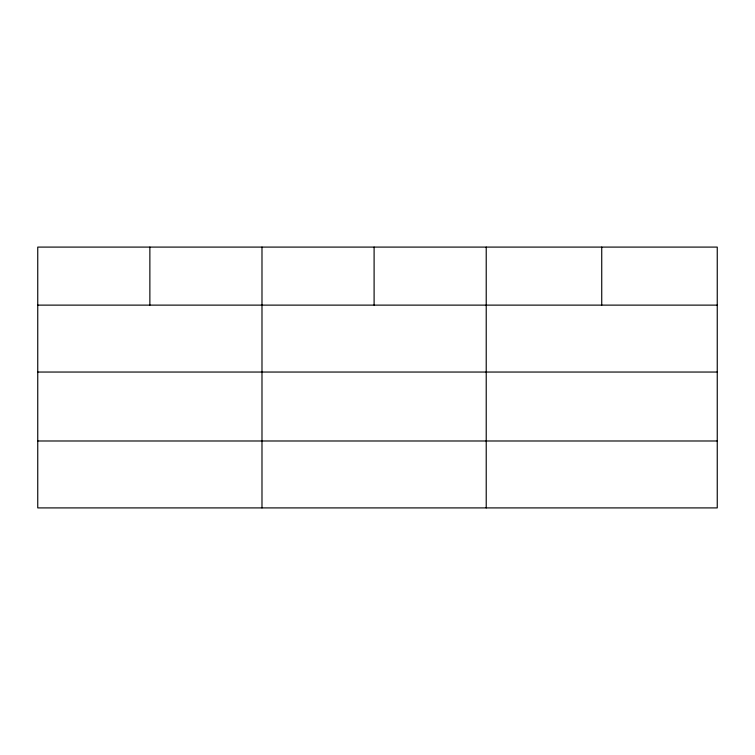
<?xml version="1.0" encoding="UTF-8"?>
<svg xmlns="http://www.w3.org/2000/svg" width="755" height="755" viewBox="0 0 755 755"><rect width="100%" height="100%" fill="white"/><g stroke="black" fill="none" stroke-linecap="round" stroke-linejoin="round"><path stroke-width="1.13" d="M717.25 372.045L717.25 247.093L37.75 247.093L37.75 507.907L717.25 507.907L717.25 372.045L37.75 372.045M37.75 305.124L717.25 305.124M37.75 440.986L717.25 440.986M601.735 247.093L601.735 305.124M486.22 247.093L486.22 507.907M374.102 247.093L374.102 305.124M261.985 247.093L261.985 507.907M149.868 247.093L149.868 305.124"/></g></svg>
